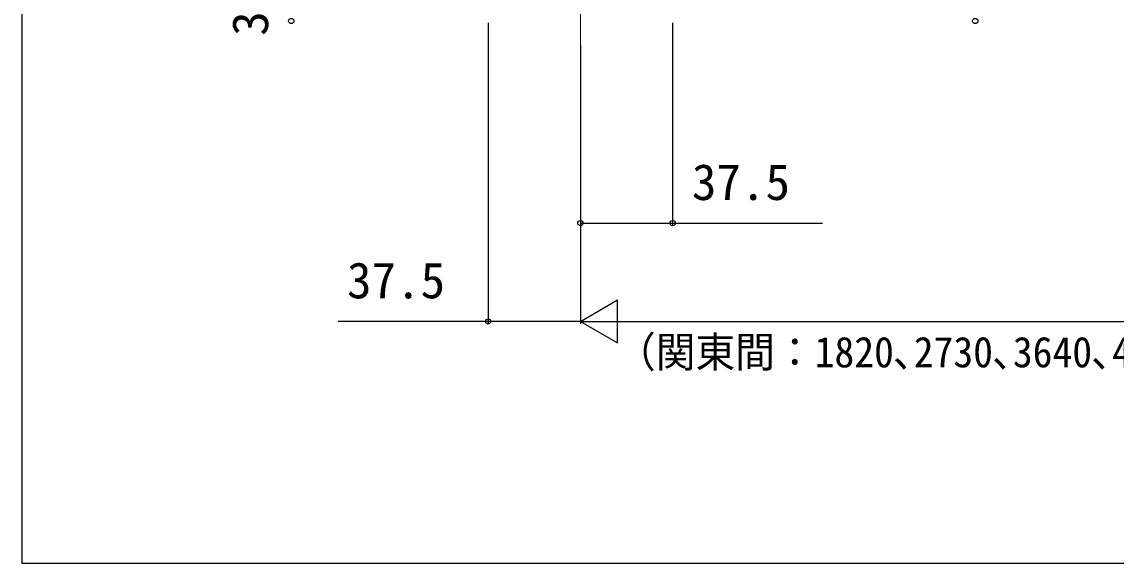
# Model space of a CAD drawing. Units: millimetres, scale not verified. Extents: x -875 to 875, y -1305 to 1298.
# Drawn here: x -875 to -430.2, y -1304.7 to -1084.6 of the extents above; entities that cross this region are included whole.
import ezdxf
from ezdxf.enums import TextEntityAlignment as Align

# ---------------------------------------------------------------- set-up
doc = ezdxf.new("R2010")
doc.units = ezdxf.units.MM
doc.header["$LTSCALE"] = 8
doc.layers.add('0-4_YKK_12', color=2, linetype='Continuous', lineweight=18)
doc.layers.add('0-6_YKK_D', color=6, linetype='Continuous')
doc.layers.add('0-7_YKK_ZWAK', color=7, linetype='Continuous')
doc.styles.add('ＭＳ ゴシック', font='')
doc.styles.get('ＭＳ ゴシック').set_extended_font_data('MS Gothic')

msp = doc.modelspace()

# ---------------------------------------------------------------- linework, layer by layer
at = {"layer": '0-4_YKK_12'}
msp.add_line((-648, -309.7), (-648, -1104.2), dxfattribs=at)
at = {"layer": '0-6_YKK_D'}
for p, q in [((-685.5, -1084.9), (-685.5, -1207.4)), ((-610.5, -1084.9), (-610.5, -1167.4)), ((-648, -1094.2), (-648, -1207.4)), ((-648, -1094.2), (-648, -1167.4)), ((-648, -1094.2), (-648, -1207.4)), ((-648, -1206.4), (-632.845, -1197.65)), ((-632.845, -1215.15), (-632.845, -1197.65)), ((-648, -1206.4), (-632.845, -1215.15)), ((-648, -1206.4), (-617.689, -1206.4)), ((-630.5, -1206.4), (334.5, -1206.4))]:
    msp.add_line(p, q, dxfattribs=at)
for points in [[(-648, -1166.4), (-610.5, -1166.4), (-549.609, -1166.4)], [(-648, -1206.4), (-685.5, -1206.4), (-746.391, -1206.4)]]:
    msp.add_lwpolyline(points, dxfattribs=at)
for centre in [(-765.5, -1084.2), (-487.5, -1084.2), (-648, -1166.4), (-610.5, -1166.4), (-685.5, -1206.4)]:
    msp.add_circle(centre, 1.075, dxfattribs=at)
at = {"layer": '0-7_YKK_ZWAK'}
msp.add_line((-875, 1245.3), (-875, -1304.7), dxfattribs=at)
msp.add_lwpolyline([(-875, -1304.7), (875, -1304.7), (875, 1245.3)], dxfattribs=at)

# ---------------------------------------------------------------- texts
at = {"layer": '0-6_YKK_D', "style": 'ＭＳ ゴシック'}
msp.add_text('37.5', height=14.66, rotation=90, dxfattribs=at).set_placement((-770.5, -1090.223), align=Align.BOTTOM_LEFT)
for p in [(-602.677, -1161.4), (-742.868, -1201.4)]:
    msp.add_text('37.5', height=14.66, dxfattribs=at).set_placement(p, align=Align.BOTTOM_LEFT)
at = {"layer": '0-6_YKK_D', "style": 'ＭＳ ゴシック', "width": 0.95}
msp.add_text('（関東間：1820､2730､3640､4550､MM：2000､3000､4000､5000､九州・四国間：1910､2865､3820､4775）', height=12.46, dxfattribs=at).set_placement((-633.509, -1228.798), align=Align.BOTTOM_LEFT)

doc.saveas('drawing.dxf')
